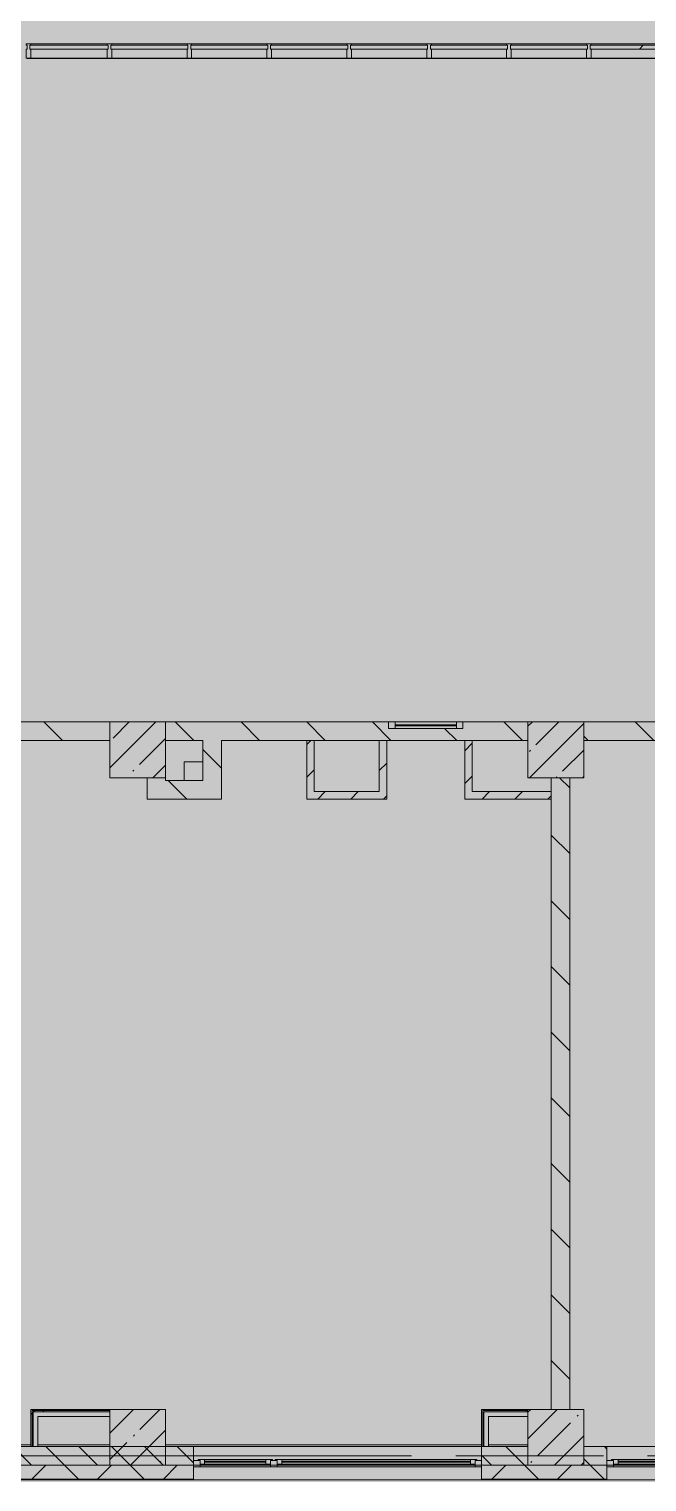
# Model space of a CAD drawing. Header units: millimetres. Extents: x -3129 to 197107, y -8553 to 29000.
# Drawn here: x 76887 to 83538, y -280 to 15358 of the extents above; entities that cross this region are included whole.
import ezdxf

# ---------------------------------------------------------------- set-up
doc = ezdxf.new("R2010")
doc.units = ezdxf.units.MM
doc.linetypes.add('Осевая', pattern=[3175, 635, -476.25, 1587.5, -476.25])
doc.layers.add('A-DETL-GENF-6', color=7, linetype='Continuous', lineweight=9, true_color=0xc0c0c0, transparency=0.4)
for name, color, linetype, lineweight, true_color in [('A-FLOR-2', 7, 'Continuous', 5, 0xb7b7b7), ('A-GLAZ-2', 7, 'Continuous', 5, 0x737373), ('A-GLAZ-CURT-1', 7, 'Continuous', 5, 0x737373), ('A-GLAZ-CWMG-2', 7, 'Continuous', 5, 0x737373), ('A-WALL-7', 7, 'Continuous', 9, 0x737373), ('A-WALL-8', 7, 'Continuous', 5, 0x737373), ('I-WALL-5', 7, 'Continuous', 9, 0xe7e7e7), ('I-WALL-7', 7, 'Continuous', 5, 0x737373), ('S-COLS-1', 7, 'Continuous', 5, 0x737373)]:
    doc.layers.add(name, color=color, linetype=linetype, lineweight=lineweight, true_color=true_color)
for name, color, linetype, lineweight in [('A-GLAZ-CURT-2', 7, 'Continuous', 5), ('A-WALL-6', 7, 'Continuous', 5), ('I-WALL-6', 7, 'Continuous', 5), ('S-COLS-2', 7, 'Continuous', 5), ('Оси', 7, 'Continuous', 9), ('Оси-2', 7, 'Осевая', 9)]:
    doc.layers.add(name, color=color, linetype=linetype, lineweight=lineweight)
pattern_1 = [(135, (70097.43, 0), (-353.553, -353.553), [])]
pattern_2 = [(45, (70097.43, 0), (-176.7767, 176.7767), [])]
pattern_3 = [(45, (70097.43, 0), (-285.123, 285.123), []), (45, (70382.56, 0), (-285.123, 285.123), [504.031, -100.806, 16.764, -84.042])]
pattern_4 = [(135, (70097.43, 0), (-176.7767, -176.7767), [])]
pattern_5 = [(45, (70097.4, 0), (-530.33, 530.33), []), (135, (70097.4, 0), (-530.33, -530.33), [])]

# ---------------------------------------------------------------- blocks, each defined once
blk = doc.blocks.new('120_Окно_СКБ_2Ст - 120_Окно_СКБ_2Ст 3100х2500 _мал_створка слева_ 2-22446355-2_1_1_птичка')
at = {"layer": 'A-GLAZ-2'}
for p, q in [((-1550, -127), (-1550, -57)), ((-1550, -57), (-1480, -57)), ((1550, -57), (-1550, -57)), ((-1480, -127), (-1550, -127)), ((-1550, -127), (-1500, -127)), ((-1480, -127), (-1500, -127)), ((-1500, -127), (-1500, -137)), ((-1500, -137), (670, -137)), ((670, -137), (-1500, -137)), ((-1480, -57), (-1480, -127)), ((650, -87), (-1480, -87)), ((-1480, -87), (-1480, -127)), ((-1430, -137), (-1430, -87)), ((-1430, -107), (600, -107)), ((600, -117), (-1430, -117)), ((600, -137), (600, -87)), ((650, -127), (650, -57)), ((650, -57), (720, -57)), ((650, -127), (650, -87)), ((720, -127), (650, -127)), ((670, -127), (650, -127)), ((670, -127), (700, -127)), ((670, -137), (670, -127)), ((720, -127), (700, -127)), ((700, -127), (700, -137)), ((700, -137), (1500, -137)), ((1500, -137), (700, -137)), ((720, -57), (720, -127)), ((1480, -87), (720, -87)), ((720, -87), (720, -127)), ((770, -137), (770, -87)), ((770, -107), (1430, -107)), ((1430, -117), (770, -117)), ((1430, -137), (1430, -87)), ((1480, -127), (1480, -57)), ((1480, -57), (1550, -57)), ((1480, -127), (1480, -87)), ((1550, -127), (1480, -127)), ((1500, -127), (1480, -127)), ((1500, -127), (1550, -127)), ((1500, -137), (1500, -127)), ((1550, -57), (1550, -127))]:
    blk.add_line(p, q, dxfattribs=at)
blk = doc.blocks.new('BSC_Колонна _Прямоугольная - 600х600-V197-2_1_1_птичка')
at = {"layer": 'S-COLS-2'}
h = blk.add_hatch(dxfattribs=at)
h.set_pattern_fill('FP_210', color=256, style=0, pattern_type=2)
h.set_pattern_definition([(45, (-7960, -7600), (-285.123, 285.123), []), (45, (-7674.88, -7600), (-285.123, 285.123), [504.031, -100.806, 16.764, -84.042])])
h.paths.add_polyline_path([(-300, -300), (300, -300), (300, 300), (-300, 300), (-300, 150)])
at = {"layer": 'S-COLS-1'}
for p, q in [((300, 300), (-300, 300)), ((-300, 300), (-300, -300)), ((300, -300), (300, 300)), ((-300, -300), (300, -300))]:
    blk.add_line(p, q, dxfattribs=at)
blk = doc.blocks.new('BSC_Колонна _Прямоугольная - 600х600-20441433-2_1_1_птичка')
at = {"layer": 'S-COLS-2'}
h = blk.add_hatch(dxfattribs=at)
h.set_pattern_fill('FP_218', color=256, style=0, pattern_type=2)
h.set_pattern_definition([(45, (-12460, -7600), (-285.123, 285.123), []), (45, (-12174.88, -7600), (-285.123, 285.123), [504.031, -100.806, 16.764, -84.042])])
h.paths.add_polyline_path([(-300, -300), (300, -300), (300, 300), (-300, 300), (-300, 150)])
at = {"layer": 'S-COLS-1'}
for p, q in [((300, 300), (-300, 300)), ((-300, 300), (-300, -300)), ((300, -300), (300, 300)), ((-300, -300), (300, -300))]:
    blk.add_line(p, q, dxfattribs=at)
blk = doc.blocks.new('Системная панель - Стекло - 40мм-23997895-2_1_1_птичка')
at = {"layer": 'A-GLAZ-CURT-1'}
for p, q in [((420, 0), (-420, 0)), ((-420, 0), (-420, -40)), ((420, -40), (420, 0)), ((-420, -40), (420, -40))]:
    blk.add_line(p, q, dxfattribs=at)
blk = doc.blocks.new('Прямоугольный импост - Импост структурный с накладкой - 160мм-23771928-2_1_1_птичка')
at = {"layer": 'A-GLAZ-CWMG-2'}
for p, q in [((7630, 15200), (6810, 15200)), ((7630, 15043), (6810, 15043))]:
    blk.add_line(p, q, dxfattribs=at)
blk = doc.blocks.new('Прямоугольный импост - Импост структурный с накладкой - 160мм-23997897-2_1_1_птичка')
at = {"layer": 'A-GLAZ-CWMG-2'}
for p, q in [((0, 140), (-50, 140)), ((-50, 140), (-50, 40)), ((-50, 40), (-40, 40)), ((-40, 0), (-50, 0)), ((-50, 0), (-50, -17)), ((-40, 40), (-40, 0)), ((-10, 0), (-10, 40)), ((-10, 40), (0, 40)), ((0, 0), (-10, 0)), ((0, 40), (0, 140)), ((0, -17), (0, 0)), ((-50, -17), (0, -17))]:
    blk.add_line(p, q, dxfattribs=at)
blk = doc.blocks.new('Системная панель - Стекло - 40мм-23997898-2_1_1_птичка')
at = {"layer": 'A-GLAZ-CURT-2'}
h = blk.add_hatch(dxfattribs=at)
h.set_pattern_fill('FP_224', color=256, style=0, pattern_type=2)
h.set_pattern_definition([(45, (-13750.1, -14683), (-1414.21, 1414.21), [1000, -3000]), (45, (-14750.1, -15183), (-1414.21, 1414.21), [3000, -1000]), (45, (-12750.1, -15683), (-1414.21, 1414.21), [1000, -3000])])
h.paths.add_polyline_path([(420, -40), (420, 0), (-420, 0), (-420, -40)])
at = {"layer": 'A-GLAZ-CURT-1'}
for p, q in [((420, 0), (-420, 0)), ((-420, 0), (-420, -40)), ((-420, -40), (420, -40)), ((420, -40), (420, 0))]:
    blk.add_line(p, q, dxfattribs=at)
blk = doc.blocks.new('Прямоугольный импост - Импост структурный с накладкой - 160мм-23771920-2_1_1_птичка')
at = {"layer": 'A-GLAZ-CWMG-2'}
for p, q in [((13660, 15200), (12840, 15200)), ((13660, 15043), (12840, 15043))]:
    blk.add_line(p, q, dxfattribs=at)
blk = doc.blocks.new('Прямоугольный импост - Импост структурный с накладкой - 160мм-23997894-2_1_1_птичка')
at = {"layer": 'A-GLAZ-CWMG-2'}
for p, q in [((-25, 40), (-25, 140)), ((-25, 140), (25, 140)), ((-15, 40), (-25, 40)), ((-25, -17), (-25, 0)), ((-25, 0), (-15, 0)), ((-15, 0), (-15, 40)), ((15, 40), (15, 0)), ((25, 40), (15, 40)), ((15, 0), (25, 0)), ((25, 140), (25, 40)), ((25, 0), (25, -17)), ((25, -17), (-25, -17))]:
    blk.add_line(p, q, dxfattribs=at)
blk = doc.blocks.new('Системная панель - Стекло - 40мм-23997899-2_1_1_птичка')
at = {"layer": 'A-GLAZ-CURT-1'}
for p, q in [((415, 0), (-415, 0)), ((-415, 0), (-415, -40)), ((415, -40), (415, 0)), ((-415, -40), (415, -40))]:
    blk.add_line(p, q, dxfattribs=at)
blk = doc.blocks.new('Прямоугольный импост - Импост структурный с накладкой - 160мм-23771909-2_1_1_птичка')
at = {"layer": 'A-GLAZ-CWMG-2'}
for p, q in [((11930, 15200), (11120, 15200)), ((11930, 15043), (11120, 15043))]:
    blk.add_line(p, q, dxfattribs=at)
blk = doc.blocks.new('Системная панель - Стекло - 40мм-V213-2_1_1_птичка')
at = {"layer": 'A-GLAZ-CURT-1'}
for p, q in [((415, 0), (-415, 0)), ((-415, 0), (-415, -40)), ((415, -40), (415, 0)), ((-415, -40), (415, -40))]:
    blk.add_line(p, q, dxfattribs=at)
blk = doc.blocks.new('Системная панель - Стекло - 40мм-V214-2_1_1_птичка')
at = {"layer": 'A-GLAZ-CURT-1'}
for p, q in [((415, 0), (-415, 0)), ((-415, 0), (-415, -40)), ((415, -40), (415, 0)), ((-415, -40), (415, -40))]:
    blk.add_line(p, q, dxfattribs=at)
blk = doc.blocks.new('Системная панель - Стекло - 40мм-V215-2_1_1_птичка')
at = {"layer": 'A-GLAZ-CURT-2'}
h = blk.add_hatch(dxfattribs=at)
h.set_pattern_fill('FP_226', color=256, style=0, pattern_type=2)
h.set_pattern_definition([(45, (-8585, -14683), (-1414.21, 1414.21), [1000, -3000]), (45, (-9585, -15183), (-1414.21, 1414.21), [3000, -1000]), (45, (-7585, -15683), (-1414.21, 1414.21), [1000, -3000])])
h.paths.add_polyline_path([(415, -40), (415, 0), (-415, 0), (-415, -40), (47, -40)])
at = {"layer": 'A-GLAZ-CURT-1'}
for p, q in [((415, 0), (-415, 0)), ((-415, 0), (-415, -40)), ((415, -40), (415, 0)), ((-415, -40), (415, -40))]:
    blk.add_line(p, q, dxfattribs=at)
blk = doc.blocks.new('Системная панель - Стекло - 40мм-V216-2_1_1_птичка')
at = {"layer": 'A-GLAZ-CURT-1'}
for p, q in [((415, 0), (-415, 0)), ((-415, 0), (-415, -40)), ((415, -40), (415, 0)), ((-415, -40), (415, -40))]:
    blk.add_line(p, q, dxfattribs=at)
blk = doc.blocks.new('Системная панель - Стекло - 40мм-V217-2_1_1_птичка')
at = {"layer": 'A-GLAZ-CURT-1'}
for p, q in [((415, 0), (-415, 0)), ((-415, 0), (-415, -40)), ((415, -40), (415, 0)), ((-415, -40), (415, -40))]:
    blk.add_line(p, q, dxfattribs=at)
blk = doc.blocks.new('120_Окно_СКБ_1Ст - 120_Окно_СКБ_1Ст 400х800 EI30-24230873-2_1_1_птичка')
at = {"layer": 'A-GLAZ-2'}
for p, q in [((-400, 30), (-400, 100)), ((-400, 100), (-330, 100)), ((400, 100), (-400, 100)), ((-330, 30), (-400, 30)), ((-400, 30), (400, 30)), ((-330, 100), (-330, 30)), ((330, 70), (-330, 70)), ((330, 60), (-330, 60)), ((330, 30), (330, 100)), ((330, 100), (400, 100)), ((400, 30), (330, 30)), ((400, 100), (400, 30))]:
    blk.add_line(p, q, dxfattribs=at)

msp = doc.modelspace()

# ---------------------------------------------------------------- hatches: boundary and pattern name
at = {"layer": 'A-DETL-GENF-6'}
msp.add_hatch(color=256, dxfattribs=at).paths.add_polyline_path([(103272.5, -280), (108857.4, -280), (108857.4, 23777.7), (103957.4, 23777.7), (103957.4, 27350), (73949.4, 27350), (73949.4, 15358), (69829.4, 15358), (69829.4, -280), (102344.9, -280)])
at = {"layer": 'A-WALL-6'}
h = msp.add_hatch(dxfattribs=at)
h.set_pattern_fill('FP_134', color=256, style=0, pattern_type=2)
h.set_pattern_definition(pattern_4)
h.paths.add_polyline_path([(74727.4, -100), (78657.4, -100), (78657.4, 100), (74727.4, 100)])
h.paths.add_polyline_path([(81939.5, -100), (82257.4, -100), (82257.4, 100), (81757.4, 100), (81757.4, -100)])
h = msp.add_hatch(dxfattribs=at)
h.set_pattern_fill('FP_134', color=256, style=0, pattern_type=2)
h.set_pattern_definition(pattern_4)
h.paths.add_polyline_path([(86577.1, -100), (86757.4, -100), (86757.4, 100), (86207.4, 100), (86207.4, -100)])
h.paths.add_polyline_path([(83107.4, -100), (83107.4, 100), (82857.4, 100), (82857.4, -100), (82867, -100)])
h = msp.add_hatch(dxfattribs=at)
h.set_pattern_fill('FP_124', color=256, style=0, pattern_type=2)
h.set_pattern_definition([(45, (70097.43, 0), (-353.5534, 353.5534), []), (135, (70097.43, 0), (-353.5534, -353.5534), [])])
h.paths.add_polyline_path([(105987.4, -250), (105987.4, -100), (104867.4, -100), (104867.4, -250), (105591.3, -250)])
h.paths.add_polyline_path([(108857.4, -250), (108857.4, -100), (108087.4, -100), (108087.4, -250), (108851.3, -250)])
h.paths.add_polyline_path([(100953.7, -250), (101007.4, -250), (101007.4, -100), (99307.2, -100), (99307.2, -250), (100489.9, -250)])
h.paths.add_polyline_path([(103107.4, -250), (103967.4, -250), (103967.4, -100), (103107.4, -100)])
h.paths.add_polyline_path([(96316.1, -250), (96507.2, -250), (96507.2, -100), (94907.4, -100), (94907.4, -250), (95852.3, -250)])
h.paths.add_polyline_path([(88907.4, -250), (88907.4, -100), (88257.4, -100), (88257.4, -250), (88432.1, -250)])
h.paths.add_polyline_path([(91707.4, -250), (92807.4, -250), (92807.4, -100), (91707.4, -100)])
h.paths.add_polyline_path([(87040.9, -250), (87357.4, -250), (87357.4, -100), (86207.4, -100), (86207.4, -250), (86577.1, -250)])
h.paths.add_polyline_path([(82867, -250), (83107.4, -250), (83107.4, -100), (81757.4, -100), (81757.4, -250), (81939.5, -250)])
h.paths.add_polyline_path([(78229.4, -250), (78657.4, -250), (78657.4, -100), (74727.4, -100), (74727.4, -250), (77301.9, -250)])
h.paths.add_polyline_path([(73827.4, -250), (73827.4, -100), (69837.4, -100), (69837.4, -250), (73591.8, -250)])
at = {"layer": 'I-WALL-5'}
for points in [[(77757.4, 425), (77757.4, 475), (76932.4, 475), (76932.4, 425), (77301.9, 425)], [(82257.4, 425), (82257.4, 475), (81782.4, 475), (81782.4, 425), (81939.5, 425)], [(76982.4, 100), (76982.4, 425), (76932.4, 425), (76932.4, 100)], [(81832.4, 100), (81832.4, 425), (81782.4, 425), (81782.4, 100)]]:
    msp.add_hatch(color=256, dxfattribs=at).paths.add_polyline_path(points)
at = {"layer": 'I-WALL-6'}
h = msp.add_hatch(dxfattribs=at)
h.set_pattern_fill('FP_135', color=256, style=0, pattern_type=2)
h.set_pattern_definition(pattern_1)
h.paths.add_polyline_path([(80084.5, 7700), (82257.4, 7700), (82257.4, 7900), (81557.4, 7900), (81557.4, 7830), (80757.4, 7830), (80757.4, 7900), (78357.4, 7900), (78357.4, 7700), (79156.9, 7700)])
h.paths.add_polyline_path([(82867, 7700), (83657.3, 7700), (83657.3, 7900), (82857.4, 7900), (82857.4, 7700)])
h.paths.add_polyline_path([(76627.4, 7700), (77757.4, 7700), (77757.4, 7900), (76627.4, 7900), (76627.4, 7750.3)])
h.paths.add_polyline_path([(86757.4, 7700), (86757.4, 7900), (85097.3, 7900), (85097.3, 7700), (86257.4, 7700)])
h.paths.add_polyline_path([(73827.4, 7700), (74127.4, 7700), (74127.4, 7900), (73827.4, 7900), (73827.4, 7750.3)])
h = msp.add_hatch(dxfattribs=at)
h.set_pattern_fill('FP_135', color=256, style=0, pattern_type=2)
h.set_pattern_definition(pattern_1)
h.paths.add_polyline_path([(78957.4, 7070), (78957.4, 7700), (78757.4, 7700), (78757.4, 7070)])
h = msp.add_hatch(dxfattribs=at)
h.set_pattern_fill('FP_136', color=256, style=0, pattern_type=2)
h.set_pattern_definition(pattern_2)
h.paths.add_polyline_path([(79957.4, 7070), (79957.4, 7700), (79877.4, 7700), (79877.4, 7070)])
h = msp.add_hatch(dxfattribs=at)
h.set_pattern_fill('FP_136', color=256, style=0, pattern_type=2)
h.set_pattern_definition(pattern_2)
h.paths.add_polyline_path([(80737.4, 7150), (80737.4, 7700), (80657.4, 7700), (80657.4, 7150)])
h = msp.add_hatch(dxfattribs=at)
h.set_pattern_fill('FP_136', color=256, style=0, pattern_type=2)
h.set_pattern_definition(pattern_2)
h.paths.add_polyline_path([(81657.4, 7070), (81657.4, 7700), (81577.4, 7700), (81577.4, 7070)])
h = msp.add_hatch(dxfattribs=at)
h.set_pattern_fill('FP_135', color=256, style=0, pattern_type=2)
h.set_pattern_definition(pattern_1)
h.paths.add_polyline_path([(78229.4, 7070), (78357.4, 7070), (78357.4, 7300), (78157.4, 7300), (78157.4, 7070)])
h = msp.add_hatch(dxfattribs=at)
h.set_pattern_fill('FP_135', color=256, style=0, pattern_type=2)
h.set_pattern_definition(pattern_1)
h.paths.add_polyline_path([(78757.4, 7070), (78757.4, 7270), (78357.4, 7270), (78357.4, 7070)])
h = msp.add_hatch(dxfattribs=at)
h.set_pattern_fill('FP_135', color=256, style=0, pattern_type=2)
h.set_pattern_definition(pattern_1)
h.paths.add_polyline_path([(82507.4, 500), (82707.4, 500), (82707.4, 7300), (82507.4, 7300), (82507.4, 808.9)])
h = msp.add_hatch(dxfattribs=at)
h.set_pattern_fill('FP_136', color=256, style=0, pattern_type=2)
h.set_pattern_definition(pattern_2)
h.paths.add_polyline_path([(79957.4, 7070), (80737.4, 7070), (80737.4, 7150), (79957.4, 7150)])
h = msp.add_hatch(dxfattribs=at)
h.set_pattern_fill('FP_136', color=256, style=0, pattern_type=2)
h.set_pattern_definition(pattern_2)
h.paths.add_polyline_path([(82507.4, 7070), (82507.4, 7150), (81657.4, 7150), (81657.4, 7070), (81939.5, 7070)])
h = msp.add_hatch(dxfattribs=at)
h.set_pattern_fill('FP_228', color=256, style=0, pattern_type=2)
h.set_pattern_definition(pattern_5)
h.paths.add_polyline_path([(77757.4, 487.5), (77757.4, 500), (76907.4, 500), (76907.4, 487.5), (77301.9, 487.5)])
h = msp.add_hatch(dxfattribs=at)
h.set_pattern_fill('FP_228', color=256, style=0, pattern_type=2)
h.set_pattern_definition(pattern_5)
h.paths.add_polyline_path([(76919.9, 100), (76919.9, 487.5), (76907.4, 487.5), (76907.4, 100)])
h = msp.add_hatch(dxfattribs=at)
h.set_pattern_fill('FP_228', color=256, style=0, pattern_type=2)
h.set_pattern_definition(pattern_5)
h.paths.add_polyline_path([(77757.4, 475), (77757.4, 487.5), (76919.9, 487.5), (76919.9, 475), (77301.9, 475)])
h = msp.add_hatch(dxfattribs=at)
h.set_pattern_fill('FP_228', color=256, style=0, pattern_type=2)
h.set_pattern_definition(pattern_5)
h.paths.add_polyline_path([(76919.9, 100), (76932.4, 100), (76932.4, 475), (76919.9, 475), (76919.9, 230.5)])
h = msp.add_hatch(dxfattribs=at)
h.set_pattern_fill('FP_228', color=256, style=0, pattern_type=2)
h.set_pattern_definition(pattern_5)
h.paths.add_polyline_path([(82257.4, 487.5), (82257.4, 500), (81757.4, 500), (81757.4, 487.5), (81939.5, 487.5)])
h = msp.add_hatch(dxfattribs=at)
h.set_pattern_fill('FP_228', color=256, style=0, pattern_type=2)
h.set_pattern_definition(pattern_5)
h.paths.add_polyline_path([(82257.4, 475), (82257.4, 487.5), (81769.9, 487.5), (81769.9, 475), (81939.5, 475)])
at = {"layer": 'S-COLS-2'}
h = msp.add_hatch(dxfattribs=at)
h.set_pattern_fill('FP_132', color=256, style=0, pattern_type=2)
h.set_pattern_definition(pattern_3)
h.paths.add_polyline_path([(78357.4, -100), (78357.4, 500), (77757.4, 500), (77757.4, -100), (78229.4, -100)])
h = msp.add_hatch(dxfattribs=at)
h.set_pattern_fill('FP_132', color=256, style=0, pattern_type=2)
h.set_pattern_definition(pattern_3)
h.paths.add_polyline_path([(82257.4, -100), (82857.4, -100), (82857.4, 500), (82257.4, 500), (82257.4, 230.5)])

# ---------------------------------------------------------------- linework, layer by layer
at = {"layer": 'A-FLOR-2'}
for p, q in [((83807.4, 15040), (76867.4, 15040)), ((78557.4, 7470), (78757.4, 7470)), ((78557.4, 7270), (78557.4, 7470))]:
    msp.add_line(p, q, dxfattribs=at)
at = {"layer": 'A-WALL-7'}
for p, q in [((80737.4, 7700), (80657.4, 7700)), ((82507.4, 7070), (82507.4, 7150)), ((76919.9, 487.5), (77757.4, 487.5)), ((76919.9, 100), (76919.9, 487.5)), ((76932.4, 475), (77757.4, 475)), ((76932.4, 100), (76932.4, 475)), ((81769.9, 487.5), (82257.4, 487.5)), ((81769.9, 100), (81769.9, 487.5)), ((81782.4, 475), (82257.4, 475)), ((81782.4, 100), (81782.4, 475)), ((74727.4, -100), (78657.4, -100)), ((81757.4, -100), (82257.4, -100)), ((82857.4, -100), (83107.4, -100)), ((74727.4, -250), (78657.4, -250)), ((74727.4, -253), (78657.4, -253)), ((81757.4, -250), (83107.4, -250)), ((81757.4, -253), (83107.4, -253))]:
    msp.add_line(p, q, dxfattribs=at)
at = {"layer": 'A-WALL-8'}
for p, q in [((82257.4, 100), (73827.4, 100)), ((78657.4, -258), (78657.4, 100)), ((81757.4, 100), (81757.4, -258)), ((82257.4, -100), (82257.4, 100)), ((82857.4, 100), (82857.4, -100)), ((82857.4, 100), (86757.4, 100)), ((83107.4, -258), (83107.4, 100)), ((82257.4, -100), (87357.4, -100)), ((69835.2, -258), (88257.4, -258))]:
    msp.add_line(p, q, dxfattribs=at)
at = {"layer": 'I-WALL-7'}
for p, q in [((77757.4, 7900), (76627.4, 7900)), ((80757.4, 7900), (78357.4, 7900)), ((82257.4, 7900), (81557.4, 7900)), ((83657.3, 7900), (82857.4, 7900)), ((77757.4, 7700), (73827.4, 7700)), ((78357.4, 7700), (78757.4, 7700)), ((78757.4, 7700), (78757.4, 7270)), ((78957.4, 7700), (80657.4, 7700)), ((78957.4, 7070), (78957.4, 7700)), ((79877.4, 7700), (79877.4, 7070)), ((79957.4, 7150), (79957.4, 7700)), ((80657.4, 7700), (80657.4, 7150)), ((80737.4, 7700), (82257.4, 7700)), ((80737.4, 7070), (80737.4, 7700)), ((81577.4, 7700), (81577.4, 7070)), ((81657.4, 7150), (81657.4, 7700)), ((86177.4, 7700), (82857.4, 7700)), ((78157.4, 7300), (78157.4, 7070)), ((78357.4, 7270), (78357.4, 7300)), ((78757.4, 7270), (78357.4, 7270)), ((82507.4, 7300), (82507.4, 7150)), ((82707.4, 500), (82707.4, 7300)), ((78157.4, 7070), (78957.4, 7070)), ((79877.4, 7070), (80737.4, 7070)), ((80657.4, 7150), (79957.4, 7150)), ((81577.4, 7070), (82507.4, 7070)), ((82507.4, 7150), (81657.4, 7150)), ((82507.4, 7070), (82507.4, 500)), ((77757.4, 500), (76907.4, 500)), ((76907.4, 500), (76907.4, 100)), ((77757.4, 425), (77757.4, 500)), ((82257.4, 500), (81757.4, 500)), ((81757.4, 500), (81757.4, 100)), ((82257.4, 425), (82257.4, 500)), ((82507.4, 500), (82707.4, 500)), ((76982.4, 425), (77757.4, 425)), ((76982.4, 100), (76982.4, 425)), ((81832.4, 425), (82257.4, 425)), ((81832.4, 100), (81832.4, 425)), ((73827.4, 120), (76907.4, 120)), ((76982.4, 120), (77757.4, 120)), ((78357.4, 120), (81757.4, 120)), ((81832.4, 120), (82257.4, 120)), ((81757.4, -100), (78657.4, -100))]:
    msp.add_line(p, q, dxfattribs=at)
at = {"layer": 'S-COLS-1'}
for p, q in [((78357.4, 500), (77757.4, 500)), ((77757.4, 500), (77757.4, -100)), ((78357.4, -100), (78357.4, 500)), ((82857.4, 500), (82257.4, 500)), ((82257.4, 500), (82257.4, -100)), ((82857.4, -100), (82857.4, 500)), ((77757.4, -100), (78357.4, -100)), ((82257.4, -100), (82857.4, -100))]:
    msp.add_line(p, q, dxfattribs=at)
at = {"layer": 'Оси'}
msp.add_line((67869.9, 0), (80369.9, 0), dxfattribs=at)
at = {"layer": 'Оси-2'}
msp.add_line((80369.9, 0), (96087.4, 0), dxfattribs=at)

# ---------------------------------------------------------------- block references
at = {"layer": 'A-GLAZ-2'}
msp.add_blockref('120_Окно_СКБ_1Ст - 120_Окно_СКБ_1Ст 400х800 EI30-24230873-2_1_1_птичка', (81157.4, 7800), dxfattribs=at)
at = {"layer": 'A-GLAZ-2', "rotation": 180}
for p in [(80207.4, -175), (84657.4, -175)]:
    msp.add_blockref('120_Окно_СКБ_2Ст - 120_Окно_СКБ_2Ст 3100х2500 _мал_створка слева_ 2-22446355-2_1_1_птичка', p, dxfattribs=at)
at = {"layer": 'A-GLAZ-CURT-1'}
for name, p in [('Системная панель - Стекло - 40мм-23997895-2_1_1_птичка', (77317.4, 15183)), ('Системная панель - Стекло - 40мм-V215-2_1_1_птичка', (78182.4, 15183)), ('Системная панель - Стекло - 40мм-V213-2_1_1_птичка', (79042.4, 15183)), ('Системная панель - Стекло - 40мм-V214-2_1_1_птичка', (79902.4, 15183)), ('Системная панель - Стекло - 40мм-V217-2_1_1_птичка', (80762.4, 15183)), ('Системная панель - Стекло - 40мм-23997899-2_1_1_птичка', (81622.4, 15183)), ('Системная панель - Стекло - 40мм-V216-2_1_1_птичка', (82482.4, 15183)), ('Системная панель - Стекло - 40мм-23997898-2_1_1_птичка', (83347.6, 15183))]:
    msp.add_blockref(name, p, dxfattribs=at)
at = {"layer": 'A-GLAZ-CWMG-2', "rotation": 180}
msp.add_blockref('Прямоугольный импост - Импост структурный с накладкой - 160мм-23997897-2_1_1_птичка', (76857.4, 15183), dxfattribs=at)
at = {"layer": 'A-GLAZ-CWMG-2'}
for name, p in [('Прямоугольный импост - Импост структурный с накладкой - 160мм-23771928-2_1_1_птичка', (70097.4, 0)), ('Прямоугольный импост - Импост структурный с накладкой - 160мм-23771909-2_1_1_птичка', (66657.4, 0)), ('Прямоугольный импост - Импост структурный с накладкой - 160мм-23771909-2_1_1_птичка', (67517.4, 0)), ('Прямоугольный импост - Импост структурный с накладкой - 160мм-23771909-2_1_1_птичка', (68377.4, 0)), ('Прямоугольный импост - Импост структурный с накладкой - 160мм-23771909-2_1_1_птичка', (69237.4, 0)), ('Прямоугольный импост - Импост структурный с накладкой - 160мм-23771909-2_1_1_птичка', (70097.4, 0)), ('Прямоугольный импост - Импост структурный с накладкой - 160мм-23771909-2_1_1_птичка', (70957.4, 0)), ('Прямоугольный импост - Импост структурный с накладкой - 160мм-23771920-2_1_1_птичка', (70097.4, 0))]:
    msp.add_blockref(name, p, dxfattribs=at)
at = {"layer": 'A-GLAZ-CWMG-2', "extrusion": (0, 0, -1), "rotation": 180}
for p in [(-77752.4, 15183), (-78612.4, 15183), (-79472.4, 15183), (-80332.4, 15183), (-81192.4, 15183), (-82052.4, 15183), (-82912.4, 15183)]:
    msp.add_blockref('Прямоугольный импост - Импост структурный с накладкой - 160мм-23997894-2_1_1_птичка', p, dxfattribs=at)
at = {"layer": 'S-COLS-1'}
for name, p in [('BSC_Колонна _Прямоугольная - 600х600-V197-2_1_1_птичка', (78057.4, 7600)), ('BSC_Колонна _Прямоугольная - 600х600-20441433-2_1_1_птичка', (82557.4, 7600))]:
    msp.add_blockref(name, p, dxfattribs=at)

doc.saveas('drawing.dxf')
